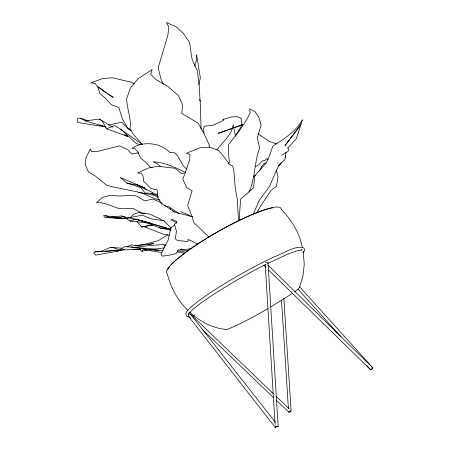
<?xml version="1.0" encoding="UTF-8"?>
<svg xmlns="http://www.w3.org/2000/svg" width="450" height="450" viewBox="0 0 450 450"><rect width="100%" height="100%" fill="white"/><g stroke="black" fill="none" stroke-linecap="round" stroke-linejoin="round"><path stroke-width="0.67" d="M290.886 410.569L289.941 412.026A1.581 0.636 -48 0 1 289.187 412.414L276.744 400.697M285.919 152.449L284.833 159.784L279.467 164.385L276.525 170.078L269.668 186.199L259.132 200.554L253.148 214.487M190.575 314.629L190.44 314.094L189.675 314.117M170.252 209.362L170.494 208.046M198.804 84.623L200.362 77.974L196.627 54.81L196.763 58.984L194.715 66.223M249.047 192.189C255.263 178.116 254.261 162.236 259.594 147.999L257.788 140.006L257.67 136.513L261.118 125.061L258.699 117.135L255.122 111.774L249.626 108.804L250.206 112.478L247.033 119.188L239.248 131.04L228.701 144.382L228.656 154.749L229.388 162L228.358 163.839M281.391 162.422L280.688 164.233L278.539 165.679M259.633 170.972L262.209 165.656L265.084 162.709L265.866 163.541M234.771 127.659L242.072 125.162L242.393 124.554L218.166 133.352L232.774 128.346M370.474 368.972L370.333 369.546L370.873 369.562A1.71 0.613 -41.8 0 0 371.784 369.017L372.527 368.218A1.249 0.444 -41.8 0 0 372.668 367.639L299.357 286.459M242.393 124.554L235.367 135.934M285.069 157.354L285.733 156.184L285.199 155.171M256.68 212.844L261.169 205.29L270.821 190.744L276.435 186.143L278.117 176.231L276.176 170.426M139.388 249.137L141.986 251.37L143.201 249.547L161.949 252.574M302.912 252.771C305.016 251.257 305.348 248.417 302.642 247.393C292.511 246.296 282.51 254.216 273.127 257.243L272.936 257.332C251.46 267.739 230.653 279.506 210.634 292.5L198.647 300.825L190.468 307.378L186.384 311.861L185.974 312.868L186.244 315.816L187.093 316.536L188.781 316.553M190.429 315.096L190.524 314.37M176.456 222.227L176.906 221.687L172.198 219.184L171.135 219.803L176.782 222.919L174.341 223.987L176.411 231.272L175.444 238.562L176.276 239.771L177.733 240.486L187.509 241.504L188.286 240.576L187.847 239.49L190.62 240.452L196.003 243.332L198.534 243.979M216.962 149.991C222.519 141.958 232.228 134.876 233.162 124.599L235.44 136.086M265.275 262.282L267.969 262.181L278.162 426.516L275.411 426.769M287.814 147.977L296.269 138.853L302.406 119.784C296.021 131.614 283.787 139.089 272.79 146.177L269.477 155.914L266.13 163.063L254.722 175.832L253.626 187.763L240.615 199.058L239.321 217.828L239.811 220.506M130.748 217.209L133.431 214.346L140.259 212.057L140.659 213.12L145.142 213.159M275.963 426.173L275.355 427.478L277.414 426.358M294.778 291.78L298.041 289.249L299.509 287.539L302.912 276.272L304.245 264.386L303.165 250.942M253.434 176.856L255.572 175.213M174.757 224.961L170.944 227.694L168.137 240.092L161.083 253.716L161.319 255.51L162.816 256.146L171.703 254.717L175.849 253.603L177.688 251.578L177.924 249.812L180.214 250.166L181.288 249.007L185.327 249.638L191.891 248.389M292.652 293.282L270.765 306.99M124.374 249.469L117.18 251.263L95.58 255.122L93.634 252.793L95.22 251.797L100.013 251.696L110.261 247.438L113.198 247.629L119.638 250.059L124.729 246.6L155.312 249.131M167.794 234.799L158.293 240.643L143.066 244.732L142.886 244.339L135.697 245.846L153.703 243.63L148.77 244.44M281.537 155.233L287.944 151.414L288.973 149.58L287.752 147.763M267.913 308.644C254.599 316.125 241.329 323.927 227.042 329.434C213.261 328.77 199.682 321.401 189.675 312.036M255.223 166.731L258.778 164.734L262.603 160.667L264.696 160.802L266.85 158.513L268.127 159.576M283.866 298.378L291.105 411.126L289.069 411.339M265.995 264.358C247.483 273.623 229.579 284.085 212.169 295.279L200.621 303.249L192.499 309.696L188.415 314.083L188.826 313.071L188.843 315.197L188.792 314.814M267.817 263.441L287.077 254.43L296.527 250.948L302.119 249.862L301.387 249.846M117.18 251.263L119.042 250.425M127.125 246.803L131.473 244.851L140.147 246.437L163.125 244.463L165.572 245.627M106.099 127.001L77.299 122.406L77.692 118.328L80.353 118.114L85.382 120.938L99.383 119.059L102.172 120.994L106.504 128.773L114.705 125.601L120.797 129.296L141.992 144.287M107.173 217.507L104.844 217.288L103.545 215.601L105.418 215.752L110.239 217.361L121.275 215.966L124.144 216.939L130.005 221.051L135.787 219.156L150.649 223.245L144.495 221.895M192.426 316.209L194.428 315.585M141.986 251.37L147.369 249.891M164.183 245.256L165.527 244.884M136.935 221.58L141.733 226.991L153.163 224.797M132.817 249.688L135.467 249.075M108.799 124.954L121.753 122.209L128.998 129.521L131.445 130.388M128.216 218.002L142.267 215.089L150.486 218.751L164.453 220.849M141.733 226.991L151.864 225.096M371.897 367.386C373.534 367.442 371.177 370.114 370.226 369.416L268.83 270.276M183.617 173.301L181.654 173.644L176.541 169.436L174.263 168.159L157.978 166.258L148.753 167.895L137.413 173.064L141.165 173.188L142.976 175.703L143.567 181.209L151.127 188.606L157.118 189.827L157.916 197.848L161.972 204.148M138.684 152.854L131.754 153.996L127.71 149.586L119.683 145.896L97.037 151.509L91.53 151.599L90.214 149.046L85.849 157.995L85.522 165.319L88.521 172.136L95.254 175.956L106.211 184.905L111.696 186.632L153.861 195.244M131.068 246.847L149.513 249.789L164.379 247.882M100.013 251.696L119.098 250.296L104.771 251.201M95.22 251.797L102.724 251.331M119.638 250.059L140.715 249.3L136.558 249.047M134.421 249.216L140.715 249.3M158.293 196.037L151.329 193.281L145.187 193.089L140.501 187.166L137.947 185.276L126.799 183.009L120.628 177.699L144.748 187.813L137.008 184.978M115.251 217.856L108.517 217.569M120.038 218.031L122.091 218.104M372.375 367.56L372.668 367.639M149.513 249.789L163.108 250.386M177.474 251.01L184.388 251.314M154.575 249.986L159.024 250.206M127.108 218.756L106.954 217.558M110.261 247.438L122.029 248.158M127.018 218.7L110.239 217.361L126.832 218.559M133.054 219.004L137.891 219.352M138.493 192.471C145.89 193.612 152.274 198.765 159.756 199.969M110.239 217.361L127.389 218.638M130.005 221.051L148.584 223.026M168.514 228.696L135.787 219.156L141.981 220.899L159.491 227.863L171.107 229.134M105.418 215.752L115.571 217.091M123.024 218.064L124.38 218.244M277.734 426.381L278.162 426.516M180.208 249.654L187.813 250.881M177.148 251.927L184.764 253.176M169.335 235.266L163.226 234.129L143.674 226.536M159.491 227.863L170.972 230.304M164.694 205.757L168.654 206.691L179.032 213.514M121.275 215.966L135.293 219.442M137.964 220.101L150.649 223.245M192.617 216.731L174.859 212.175L159.165 201.735L152.837 199.018L144.647 200.869L137.362 196.464L133.723 195.317L119.239 195.992L110.053 195.401L102.701 197.331L96.424 202.686L100.62 202.556L107.269 204.3L118.266 208.322L133.11 208.463L141.924 213.199L149.923 214.099L163.643 220.731L171.028 227.801M140.479 144.731L136.446 143.674L120.797 129.296M141.981 220.899L170.308 229.196M85.382 120.938L105.064 126.731L99.861 124.914M152.19 167.698L150.379 167.119L145.744 162.287L140.456 157.871L137.711 151.712L135.152 148.781L131.918 148.32C143.409 140.766 160.262 142.712 169.892 152.449L174.769 152.769L177.626 155.857L183.527 166.224L186.638 168.975M126.799 183.009L141.21 187.785M143.831 188.657L146.453 189.523M185.715 172.665C175.455 167.456 164.897 162.405 153.084 161.797L157.016 163.53L160.588 166.579M276.542 143.904L269.286 141.412L257.996 133.774M80.353 118.114L88.155 120.831M106.504 128.773L127.496 136.322L125.106 134.854M180.546 211.612L188.938 215.089L191.154 216.743M130.489 129.555L128.07 128.43L122.299 118.642L118.783 107.291L111.442 104.839L105.497 98.269L99.951 93.684L97.718 86.726L95.051 83.464L90.951 82.845L102.651 78.536L112.292 77.811L131.608 82.237L134.319 83.942M137.947 185.276L157.798 195.148M124.414 134.724L127.496 136.322M172.688 211.016L174.381 212.034M99.383 119.059L112.545 127.142M151.329 193.281L158.006 197.556M107.145 93.583L108.242 94.275M109.344 94.961L113.198 97.386L97.718 86.726L105.48 92.374M209.014 237.004L193.826 222.677L191.993 216.371L187.656 205.47L192.071 190.8L186.587 187.515L182.841 179.241L189.703 159.874L189.973 154.502L186.362 153.298L199.789 147.797L209.857 147.195L218.391 150.334L223.088 155.661L229.742 164.621L232.639 165.909L233.91 171.141L235.266 188.032L237.308 199.654L238.517 221.119M120.628 177.699L121.404 178.363M190.755 314.37L273.139 393.452M276.171 396.36L289.311 408.977M190.778 318.285L188.736 316.243A1.198 0.281 -46.6 0 1 188.792 316.08M202.404 329.434L273.707 397.789M187.718 310.123C177.345 300.414 170.752 287.241 167.237 273.594A65.649 10.856 -29.5 0 1 219.111 230.923A65.649 10.856 -29.5 0 1 281.267 209.379C291.623 219.864 299.593 233.044 302.377 247.629M268.059 265.252L372.471 367.476M263.807 265.365L265.815 267.328M142.515 144.467L133.504 134.691L129.994 129.032C131.676 118.823 126.788 108.928 126.692 98.685L130.348 88.104L138.116 78.75L152.167 69.519L150.654 74.199L155.599 79.346L168.097 86.569L178.498 95.709L182.751 105.103L181.738 113.422L198.096 123.086L203.968 133.515L209.199 144.945L209.334 147.667M298.119 289.226L340.324 336.167M366.581 365.372L370.333 369.546M190.569 314.224L275.254 422.134M188.173 315.872L275.243 427.382M204.328 132.896L203.001 131.051L204.322 126.18L212.799 125.274L220.944 121.697L223.942 119.942L222.632 119.469L231.936 116.882L237.864 116.758L241.684 118.586L241.059 119.413L242.072 125.162M163.226 84.088L160.987 79.133L158.186 67.697L167.873 35.207L168.862 26.966L166.404 22.5L176.136 26.843L183.426 33.441L189.647 42.716L191.7 57.634L193.056 61.656L197.128 70.178L198.332 77.844L199.181 85.314L200.391 105.722L201.071 129.015M288.877 412.335L288.821 412.194A1.159 0.467 -48 0 1 288.832 411.998M199.637 99.287L200.334 101.261M281.514 300.617L288.399 408.454M265.23 264.448L275.091 424.564M167.67 269.73A64.834 10.721 -29.5 0 1 169.408 266.985M171.045 265.044A64.834 10.721 -29.5 0 1 178.599 257.991M179.072 257.602A64.834 10.721 -29.5 0 1 185.484 252.602M186.666 251.724A64.834 10.721 -29.5 0 1 218.666 231.322M219.279 230.979A64.834 10.721 -29.5 0 1 250.217 215.477M250.909 215.179A64.834 10.721 -29.5 0 1 262.986 210.499M263.722 210.251A64.834 10.721 -29.5 0 1 272.621 207.866M300.96 124.487L284.985 145.631L300.96 124.487"/></g></svg>
